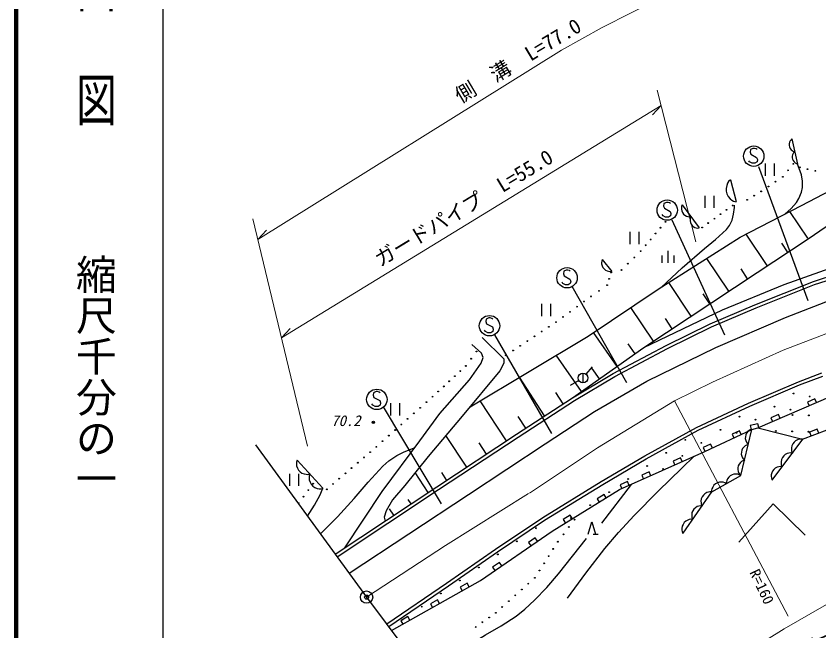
# Model space of a CAD drawing. Units: millimetres, scale not verified. Extents: x 40000 to 680000, y 20000 to 380000.
# Drawn here: x 40000 to 138359, y 244879 to 320144 of the extents above; entities that cross this region are included whole.
import ezdxf
from ezdxf.enums import TextEntityAlignment as Align

# ---------------------------------------------------------------- set-up
doc = ezdxf.new("R2010")
doc.units = ezdxf.units.MM
doc.header["$LTSCALE"] = 1000
doc.header["$PDMODE"] = 32
doc.header["$PDSIZE"] = 500
doc.linetypes.add('CHAIN', pattern=[18.5, 12, -1.5, 3.5, -1.5])
for name, color, linetype, lineweight in [('M-BGD', 7, 'Continuous', 25), ('M-BGD-EXST', 7, 'Continuous', 25), ('M-BMK', 2, 'CHAIN', 13), ('M-BMK-OTRS', 5, 'Continuous', 25), ('M-BMK-SRVR', 3, 'Continuous', 25), ('M-STR-HTXT', 7, 'Continuous', 13), ('M-STR-STRC', 7, 'Continuous', 25), ('M-TTL', 2, 'Continuous', 140), ('M-TTL-BAND', 7, 'Continuous', 25)]:
    doc.layers.add(name, color=color, linetype=linetype, lineweight=lineweight)
doc.layers.add('M-OTRS', color=6, linetype='Continuous')
doc.styles.add('@ＭＳ ゴシック', font='')
doc.styles.add('ＭＳ ゴシック', font='')
doc.styles.get('@ＭＳ ゴシック').set_extended_font_data('@MS Gothic')
doc.styles.get('ＭＳ ゴシック').set_extended_font_data('MS Gothic')

msp = doc.modelspace()

# ---------------------------------------------------------------- linework, layer by layer
at = {"layer": 'M-BGD'}
for p, q in [((134896, 304969), (134823, 304854)), ((135031, 305098), (134896, 304969)), ((135031, 305098), (135721, 302030)), ((134757, 304708), (134706, 304500)), ((134706, 304500), (134717, 304306)), ((134717, 304306), (134759, 304118)), ((134823, 304854), (134757, 304708)), ((134759, 304118), (134832, 303938)), ((134832, 303938), (134968, 303772)), ((134968, 303772), (135090, 303668)), ((135126, 303172), (135077, 302976)), ((135077, 302976), (135088, 302794)), ((135090, 303668), (135205, 303595)), ((135187, 303308), (135126, 303172)), ((135255, 303416), (135187, 303308)), ((135205, 303595), (135382, 303537)), ((135382, 303537), (135255, 303416)), ((136227, 296975), (147889, 303073)), ((131782, 302080), (131782, 300580)), ((132922, 300580), (132922, 302080)), ((135088, 302794), (135127, 302618)), ((135127, 302618), (135196, 302449)), ((135196, 302449), (135323, 302294)), ((135323, 302294), (135437, 302196)), ((135437, 302196), (135545, 302128)), ((135545, 302128), (135711, 302073)), ((127515, 300113), (127286, 299881)), ((127515, 300113), (128205, 297429)), ((127058, 299417), (126979, 299050)), ((126979, 299050), (127008, 298711)), ((127165, 299676), (127058, 299417)), ((127286, 299881), (127165, 299676)), ((137039, 292870), (146794, 299557)), ((124400, 298150), (124400, 296650)), ((125540, 296650), (125540, 298150)), ((127008, 298711), (127092, 298385)), ((127092, 298385), (127230, 298074)), ((127230, 298074), (127476, 297790)), ((121610, 297045), (121528, 296852)), ((121610, 297045), (123681, 294208)), ((127476, 297790), (127695, 297615)), ((127695, 297615), (127899, 297494)), ((127899, 297494), (128212, 297401)), ((121505, 296701), (121503, 296521)), ((121503, 296521), (121543, 296283)), ((121528, 296852), (121505, 296701)), ((121543, 296283), (121641, 296087)), ((121641, 296087), (121768, 295913)), ((128712, 293064), (136227, 296975)), ((137001, 292939), (134786, 296235)), ((121768, 295913), (121925, 295760)), ((121925, 295760), (122139, 295649)), ((122139, 295649), (122311, 295596)), ((122311, 295596), (122462, 295573)), ((122462, 295573), (122671, 295591)), ((122572, 295266), (122570, 295096)), ((122570, 295096), (122607, 294871)), ((122594, 295409), (122572, 295266)), ((122671, 295591), (122594, 295409)), ((122607, 294871), (122700, 294687)), ((122700, 294687), (122820, 294522)), ((122820, 294522), (122968, 294377)), ((122968, 294377), (123171, 294272)), ((123171, 294272), (123333, 294223)), ((123333, 294223), (123476, 294200)), ((123476, 294200), (123673, 294218)), ((115198, 293741), (115198, 292241)), ((116338, 292241), (116338, 293741)), ((132025, 289595), (129439, 293444)), ((118665, 286699), (128712, 293064)), ((130781, 288760), (137039, 292870)), ((134513, 291267), (133793, 292339)), ((119843, 291423), (119843, 289923)), ((111821, 290329), (111748, 290132)), ((111821, 290329), (112972, 288891)), ((119093, 290823), (119093, 289923)), ((120593, 290823), (120593, 289923)), ((127317, 286461), (124645, 290488)), ((111748, 290132), (111731, 289981)), ((111731, 289981), (111737, 289801)), ((111737, 289801), (111788, 289565)), ((111788, 289565), (111894, 289373)), ((111894, 289373), (112029, 289205)), ((112029, 289205), (112192, 289058)), ((129626, 287993), (128835, 289187)), ((134101, 287271), (139751, 289267)), ((137683, 287663), (143578, 289566)), ((137819, 287286), (143708, 289188)), ((112192, 289058), (112412, 288957)), ((112412, 288957), (112586, 288912)), ((112586, 288912), (112738, 288895)), ((112738, 288895), (112946, 288924)), ((116923, 279565), (130781, 288760)), ((122697, 283396), (119961, 287520)), ((126543, 284179), (134101, 287271)), ((130513, 284797), (137683, 287663)), ((130666, 284427), (137819, 287286)), ((110076, 280947), (118665, 286699)), ((125007, 284929), (124196, 286151)), ((104366, 284921), (104366, 283421)), ((105506, 283421), (105506, 284921)), ((118078, 280331), (115333, 284468)), ((125039, 282460), (130513, 284797)), ((125205, 282096), (130666, 284427)), ((116923, 279565), (126543, 284179)), ((120388, 281864), (119562, 283108)), ((119625, 279814), (125039, 282460)), ((113646, 277265), (110747, 281396)), ((119807, 279458), (125205, 282096)), ((95618, 272329), (110076, 280947)), ((97107, 280789), (99757, 278187)), ((97009, 278874), (95831, 279954)), ((108184, 273432), (116923, 279565)), ((113169, 276371), (119625, 279814)), ((113365, 276022), (119807, 279458)), ((115831, 278799), (114971, 280024)), ((97205, 278335), (97009, 278874)), ((109276, 274199), (106173, 278621)), ((95536, 275635), (96960, 277647)), ((96960, 277647), (97205, 278335)), ((99757, 277647), (99267, 276715)), ((99757, 278187), (99757, 277647)), ((99267, 276715), (94653, 271169)), ((109451, 276443), (109451, 275243)), ((109841, 276299), (110622, 277210)), ((111461, 275732), (110564, 277010)), ((135847, 275374), (138711, 276460)), ((91905, 271512), (95536, 275635)), ((104744, 271190), (101656, 275928)), ((108934, 275538), (107900, 274929)), ((108184, 273432), (113169, 276371)), ((108395, 273092), (113365, 276022)), ((135997, 275003), (138843, 276083)), ((129711, 272749), (135847, 275374)), ((129874, 272384), (135997, 275003)), ((107037, 272685), (106129, 274079)), ((130892, 269734), (139849, 273599)), ((85865, 272747), (85865, 271247)), ((87005, 271247), (87005, 272747)), ((100085, 268143), (96840, 273057)), ((101304, 268948), (108184, 273432)), ((101524, 268614), (108395, 273092)), ((123362, 269796), (129711, 272749)), ((137871, 273290), (136953, 272894)), ((136953, 272894), (137151, 272435)), ((138069, 272831), (137871, 273290)), ((89469, 268142), (91905, 271512)), ((123543, 269439), (129874, 272384)), ((94653, 271169), (90481, 266212)), ((102451, 269696), (101507, 271145)), ((133393, 271357), (132474, 270961)), ((132474, 270961), (132673, 270502)), ((133591, 270898), (133393, 271357)), ((117013, 266302), (123362, 269796)), ((124370, 266833), (130156, 269550)), ((128772, 263887), (130156, 269550)), ((130888, 270248), (129918, 270006)), ((129918, 270006), (130039, 269521)), ((130156, 269550), (129944, 269484)), ((130156, 269550), (130892, 269734)), ((131009, 269763), (130888, 270248)), ((130892, 269734), (136364, 268335)), ((138147, 269557), (137213, 269198)), ((138326, 269090), (138147, 269557)), ((91549, 262506), (101304, 268948)), ((91769, 262172), (101524, 268614)), ((95207, 264922), (92650, 268794)), ((117211, 265954), (123543, 269439)), ((128629, 269390), (127722, 268968)), ((127722, 268968), (127933, 268515)), ((128840, 268937), (128629, 269390)), ((129350, 268652), (129333, 268421)), ((129404, 268873), (129350, 268652)), ((129495, 269086), (129404, 268873)), ((129660, 269280), (129495, 269086)), ((129807, 269401), (129660, 269280)), ((129944, 269484), (129807, 269401)), ((136364, 268335), (139355, 269485)), ((137213, 269198), (137393, 268731)), ((84855, 261958), (89469, 268142)), ((97646, 266532), (96735, 267911)), ((125089, 267743), (124182, 267321)), ((125300, 267290), (125089, 267743)), ((129337, 267547), (129183, 267420)), ((129333, 268421), (129389, 268173)), ((129482, 267635), (129337, 267547)), ((129389, 268173), (129464, 267998)), ((129464, 267998), (129548, 267860)), ((129705, 267704), (129482, 267635)), ((129548, 267860), (129705, 267704)), ((136364, 268335), (132606, 263350)), ((135035, 267549), (134984, 267272)), ((135153, 267775), (135035, 267549)), ((135305, 267977), (135153, 267775)), ((135490, 268153), (135305, 267977)), ((135742, 268278), (135490, 268153)), ((135944, 268336), (135742, 268278)), ((136121, 268361), (135944, 268336)), ((136364, 268335), (136121, 268361)), ((113941, 262171), (124370, 266833)), ((124182, 267321), (124393, 266868)), ((128856, 266759), (128838, 266516)), ((128913, 266992), (128856, 266759)), ((129009, 267215), (128913, 266992)), ((129183, 267420), (129009, 267215)), ((134478, 266601), (134226, 266476)), ((134680, 266659), (134478, 266601)), ((134857, 266684), (134680, 266659)), ((135100, 266658), (134857, 266684)), ((134984, 267272), (134983, 267062)), ((134983, 267062), (135008, 266885)), ((135008, 266885), (135100, 266658)), ((74436, 265789), (74360, 265532)), ((74436, 265789), (77599, 262338)), ((90481, 266212), (87635, 262678)), ((111669, 263158), (117013, 266302)), ((111875, 262816), (117211, 265954)), ((121404, 266055), (120491, 265647)), ((120491, 265647), (120695, 265190)), ((121608, 265599), (121404, 266055)), ((128881, 265612), (128734, 265491)), ((128838, 266516), (128898, 266254)), ((129019, 265696), (128881, 265612)), ((128898, 266254), (128976, 266070)), ((128976, 266070), (129064, 265925)), ((129230, 265761), (129019, 265696)), ((129064, 265925), (129230, 265761)), ((133720, 265595), (133719, 265385)), ((133771, 265872), (133720, 265595)), ((133889, 266098), (133771, 265872)), ((134041, 266300), (133889, 266098)), ((134226, 266476), (134041, 266300)), ((74360, 265532), (74351, 265337)), ((74351, 265337), (74374, 265108)), ((74374, 265108), (74459, 264811)), ((74459, 264811), (74611, 264577)), ((128424, 264863), (128407, 264633)), ((128407, 264633), (128463, 264384)), ((128478, 265085), (128424, 264863)), ((128569, 265297), (128478, 265085)), ((128734, 265491), (128569, 265297)), ((132827, 264640), (132683, 264448)), ((133004, 264807), (132827, 264640)), ((133244, 264927), (133004, 264807)), ((133436, 264982), (133244, 264927)), ((133604, 265006), (133436, 264982)), ((133836, 264981), (133604, 265006)), ((133719, 265385), (133744, 265208)), ((133744, 265208), (133836, 264981)), ((73499, 264120), (73499, 262620)), ((74611, 264577), (74798, 264373)), ((74639, 262620), (74639, 264120)), ((74798, 264373), (75018, 264201)), ((75018, 264201), (75306, 264091)), ((75306, 264091), (75532, 264048)), ((75532, 264048), (75727, 264040)), ((75727, 264040), (75990, 264094)), ((75911, 263825), (75902, 263622)), ((75902, 263622), (75925, 263383)), ((75990, 264094), (75911, 263825)), ((90495, 261811), (88876, 264264)), ((92768, 263311), (92144, 264256)), ((117554, 264334), (116642, 263926)), ((116642, 263926), (116846, 263469)), ((117759, 263878), (117554, 264334)), ((125244, 261893), (128772, 263887)), ((127313, 263706), (127163, 263483)), ((127502, 263859), (127313, 263706)), ((127711, 263977), (127502, 263859)), ((127939, 264060), (127711, 263977)), ((128207, 264074), (127939, 264060)), ((128406, 264048), (128207, 264074)), ((128569, 264002), (128406, 264048)), ((128463, 264384), (128538, 264209)), ((128538, 264209), (128622, 264072)), ((128772, 263887), (128569, 264002)), ((128622, 264072), (128779, 263916)), ((132570, 264232), (132521, 263969)), ((132521, 263969), (132521, 263769)), ((132521, 263769), (132545, 263601)), ((132683, 264448), (132570, 264232)), ((75925, 263383), (76014, 263073)), ((76014, 263073), (76173, 262829)), ((76173, 262829), (76368, 262616)), ((87635, 262678), (86113, 260911)), ((104542, 258784), (111669, 263158)), ((104758, 258447), (111875, 262816)), ((111757, 258051), (115377, 262813)), ((114911, 263152), (113999, 262744)), ((113999, 262744), (114203, 262288)), ((115116, 262696), (114911, 263152)), ((125498, 262712), (125341, 262479)), ((125697, 262873), (125498, 262712)), ((125917, 262997), (125697, 262873)), ((126157, 263084), (125917, 262997)), ((126438, 263099), (126157, 263084)), ((126646, 263072), (126438, 263099)), ((126818, 263024), (126646, 263072)), ((127031, 262903), (126818, 263024)), ((127037, 263136), (127031, 262903)), ((127082, 263300), (127037, 263136)), ((127163, 263483), (127082, 263300)), ((132545, 263601), (132632, 263384)), ((76368, 262616), (76598, 262436)), ((76598, 262436), (76898, 262321)), ((76898, 262321), (77134, 262277)), ((77134, 262277), (77338, 262268)), ((77338, 262268), (77612, 262324)), ((79095, 254287), (91549, 262506)), ((79331, 253963), (91769, 262172)), ((80262, 255056), (84855, 261958)), ((105659, 257079), (113941, 262171)), ((121717, 256832), (125244, 261893)), ((124378, 261678), (124199, 261496)), ((124625, 261813), (124378, 261678)), ((124825, 261879), (124625, 261813)), ((125000, 261910), (124825, 261879)), ((125244, 261893), (125000, 261910)), ((125209, 262115), (125203, 261870)), ((125257, 262286), (125209, 262115)), ((125341, 262479), (125257, 262286)), ((86113, 260911), (85328, 259586)), ((88389, 260420), (88031, 260962)), ((112034, 261586), (111182, 261062)), ((111182, 261062), (111444, 260636)), ((112296, 261160), (112034, 261586)), ((123946, 261058), (123905, 260779)), ((123905, 260779), (123912, 260569)), ((124055, 261289), (123946, 261058)), ((124199, 261496), (124055, 261289)), ((86282, 259030), (85746, 259842)), ((123048, 259792), (122911, 259595)), ((123218, 259966), (123048, 259792)), ((123454, 260094), (123218, 259966)), ((123644, 260157), (123454, 260094)), ((123811, 260186), (123644, 260157)), ((124044, 260171), (123811, 260186)), ((123912, 260569), (123943, 260394)), ((123943, 260394), (124044, 260171)), ((128542, 255758), (132760, 260436)), ((132760, 260436), (136671, 256602)), ((85328, 259586), (85082, 258801)), ((85082, 258801), (85229, 258335)), ((98741, 254900), (104542, 258784)), ((107893, 259040), (107041, 258516)), ((108155, 258614), (107893, 259040)), ((122807, 259375), (122768, 259110)), ((122768, 259110), (122775, 258910)), ((122775, 258910), (122805, 258743)), ((122805, 258743), (122900, 258530)), ((122911, 259595), (122807, 259375)), ((98966, 254570), (104758, 258447)), ((107041, 258516), (107303, 258090)), ((110102, 256721), (110552, 258221)), ((110552, 258221), (111002, 256721)), ((121711, 257925), (121601, 257694)), ((121855, 258132), (121711, 257925)), ((122033, 258315), (121855, 258132)), ((122281, 258449), (122033, 258315)), ((122480, 258515), (122281, 258449)), ((122656, 258546), (122480, 258515)), ((122900, 258530), (122656, 258546)), ((96885, 251066), (105659, 257079)), ((110702, 256721), (111302, 256721)), ((121601, 257694), (121560, 257416)), ((121560, 257416), (121568, 257206)), ((121568, 257206), (121599, 257030)), ((121599, 257030), (121699, 256807)), ((103595, 256271), (102770, 255705)), ((103878, 255858), (103595, 256271)), ((92752, 250728), (98741, 254900)), ((102770, 255705), (103053, 255293)), ((92979, 250398), (98966, 254570)), ((99209, 253265), (98384, 252699)), ((99491, 252852), (99209, 253265)), ((98384, 252699), (98666, 252287)), ((86012, 244921), (96885, 251066)), ((85424, 245735), (92752, 250728)), ((85649, 245404), (92979, 250398)), ((95262, 250723), (94392, 250231)), ((94392, 250231), (94638, 249796)), ((95508, 250288), (95262, 250723)), ((91638, 248675), (90767, 248183)), ((90767, 248183), (91013, 247747)), ((91884, 248239), (91638, 248675)), ((88013, 246626), (87143, 246134)), ((87143, 246134), (87389, 245699)), ((88260, 246191), (88013, 246626))]:
    msp.add_line(p, q, dxfattribs=at)
for points in [[(134185, 295913), (134937, 296595), (135603, 297341), (135915, 297825), (136223, 298573), (136348, 299169), (136361, 299941), (136209, 300720), (135945, 301483), (135721, 302030)], [(119022, 286925), (121613, 289322), (124351, 291706), (125672, 292775), (127030, 294033), (127383, 294503), (127709, 295141), (127903, 295900), (127995, 296709), (128016, 296982)], [(77302, 256745), (79396, 258861), (81440, 261076), (83139, 263108), (84924, 265051), (85675, 265700), (86648, 266365), (87460, 266774), (88586, 267197), (88826, 267279)], [(107551, 248906), (109803, 251970), (112136, 254969), (113810, 256942), (115703, 259006), (118652, 262001), (121547, 264800), (123077, 266255)], [(75710, 258926), (76570, 260279), (77248, 261550), (77599, 262338)], [(90373, 239105), (92357, 240795), (94404, 242397), (95798, 243348), (97514, 244381), (99417, 245494), (101251, 246701), (102337, 247559), (103521, 248639), (105021, 250199), (106469, 251860), (109892, 256186)]]:
    msp.add_lwpolyline(points, dxfattribs=at)
for centre, radius in [((135217, 302057), 50), ((134573, 301259), 50), ((136015, 301627), 50), ((136965, 301413), 50), ((137916, 301198), 50), ((133929, 300462), 50), ((132170, 299275), 50), ((133049, 299869), 50), ((130432, 298161), 50), ((131291, 298682), 50), ((129573, 297639), 50), ((127045, 296425), 50), ((127794, 296965), 50), ((125548, 295345), 50), ((126297, 295885), 50), ((118959, 294236), 50), ((119567, 294953), 50), ((124051, 294265), 50), ((124800, 294805), 50), ((118350, 293520), 50), ((117133, 292087), 50), ((117741, 292803), 50), ((116524, 291370), 50), ((115739, 290601), 50), ((114954, 289832), 50), ((112892, 288769), 50), ((114168, 289063), 50), ((112401, 287198), 50), ((112647, 287984), 50), ((111420, 286514), 50), ((109579, 285200), 50), ((110438, 285829), 50), ((108720, 284572), 50), ((107002, 283314), 50), ((107861, 283943), 50), ((106144, 282685), 50), ((104391, 281524), 50), ((105267, 282104), 50), ((102638, 280362), 50), ((103514, 280943), 50), ((101761, 279782), 50), ((96404, 279081), 50), ((100009, 278621), 50), ((100885, 279201), 50), ((95752, 278199), 50), ((94423, 276691), 50), ((95100, 277317), 50), ((109451, 275843), 600), ((93068, 275438), 50), ((93746, 276064), 50), ((92391, 274812), 50), ((91036, 273559), 50), ((91713, 274185), 50), ((135255, 273933), 50), ((137221, 273566), 50), ((90269, 272877), 50), ((88735, 271514), 50), ((89502, 272196), 50), ((132922, 272334), 50), ((134888, 271967), 50), ((83778, 270412), 150), ((83778, 270412), 90), ((87969, 270832), 50), ((128623, 271102), 50), ((130589, 270735), 50), ((135120, 271306), 50), ((137120, 271261), 50), ((83778, 270412), 30), ((86435, 269469), 50), ((87202, 270151), 50), ((126290, 269503), 50), ((85668, 268787), 50), ((128256, 269136), 50), ((133076, 269351), 50), ((135076, 269306), 50), ((137075, 269262), 50), ((84901, 268106), 50), ((121990, 268271), 50), ((123956, 267904), 50), ((83377, 266772), 50), ((84134, 267424), 50), ((119657, 266672), 50), ((82620, 266120), 50), ((121623, 266305), 50), ((81105, 264817), 50), ((81862, 265469), 50), ((117324, 265073), 50), ((119290, 264706), 50), ((80348, 264165), 50), ((76389, 262900), 50), ((78833, 262861), 50), ((79590, 263513), 50), ((114991, 263474), 50), ((75801, 262107), 50), ((78076, 262209), 50), ((112658, 261875), 50), ((75213, 261315), 50), ((74625, 260522), 50), ((110325, 260277), 50), ((107992, 258678), 50), ((108400, 258498), 50), ((103693, 257446), 50), ((107051, 256699), 50), ((107725, 257599), 50), ((101359, 255847), 50), ((106376, 255799), 50), ((105811, 254916), 50), ((99026, 254248), 50), ((105247, 254032), 50), ((104683, 253149), 50), ((96693, 252649), 50), ((104118, 252265), 50), ((94360, 251050), 50), ((103554, 251382), 50), ((101959, 249950), 50), ((102756, 250666), 50), ((92027, 249451), 50), ((101161, 249234), 50), ((89694, 247852), 50), ((100363, 248519), 50), ((98768, 247087), 50), ((99566, 247803), 50), ((87361, 246253), 50), ((97127, 245937), 50), ((97948, 246512), 50), ((96307, 245362), 50)]:
    msp.add_circle(centre, radius, dxfattribs=at)
at = {"layer": 'M-BGD-EXST'}
for p, q in [((130271, 303942), (129971, 303792)), ((130471, 303942), (130271, 303942)), ((130671, 303892), (130471, 303942)), ((129971, 303792), (129921, 303492)), ((129921, 303492), (130021, 303242)), ((130021, 303242), (130721, 302842)), ((130771, 303792), (130671, 303892)), ((129871, 302292), (129771, 302442)), ((130171, 302142), (129871, 302292)), ((130521, 302142), (130171, 302142)), ((130771, 302292), (130521, 302142)), ((130721, 302842), (130821, 302592)), ((130821, 302592), (130771, 302292)), ((130954, 301723), (137012, 285312)), ((119370, 297190), (119320, 296890)), ((119670, 297340), (119370, 297190)), ((119870, 297340), (119670, 297340)), ((120070, 297290), (119870, 297340)), ((120170, 297190), (120070, 297290)), ((119320, 296890), (119420, 296640)), ((119420, 296640), (120120, 296240)), ((120120, 296240), (120220, 295990)), ((119270, 295690), (119170, 295840)), ((119570, 295540), (119270, 295690)), ((119920, 295540), (119570, 295540)), ((120170, 295690), (119920, 295540)), ((120220, 295990), (120170, 295690)), ((120353, 295218), (126775, 281127)), ((107100, 288908), (107050, 288608)), ((107050, 288608), (107150, 288358)), ((107400, 289058), (107100, 288908)), ((107150, 288358), (107850, 287958)), ((107600, 289058), (107400, 289058)), ((107800, 289008), (107600, 289058)), ((107900, 288908), (107800, 289008)), ((107000, 287408), (106900, 287558)), ((107300, 287258), (107000, 287408)), ((107650, 287258), (107300, 287258)), ((107900, 287408), (107650, 287258)), ((107850, 287958), (107950, 287708)), ((107950, 287708), (107900, 287408)), ((108083, 287070), (114793, 275279)), ((97602, 283038), (97552, 282738)), ((97552, 282738), (97652, 282488)), ((97902, 283188), (97602, 283038)), ((97652, 282488), (98352, 282088)), ((98102, 283188), (97902, 283188)), ((98302, 283138), (98102, 283188)), ((98402, 283038), (98302, 283138)), ((97502, 281538), (97402, 281688)), ((97802, 281388), (97502, 281538)), ((98152, 281388), (97802, 281388)), ((98402, 281538), (98152, 281388)), ((98352, 282088), (98452, 281838)), ((98452, 281838), (98402, 281538)), ((98593, 281127), (105590, 269048)), ((83798, 274020), (83748, 273720)), ((83748, 273720), (83848, 273470)), ((84098, 274170), (83798, 274020)), ((83848, 273470), (84548, 273070)), ((84298, 274170), (84098, 274170)), ((84498, 274120), (84298, 274170)), ((84598, 274020), (84498, 274120)), ((83698, 272520), (83598, 272670)), ((83998, 272370), (83698, 272520)), ((84598, 272520), (84348, 272370)), ((84548, 273070), (84648, 272820)), ((84648, 272820), (84598, 272520)), ((84348, 272370), (83998, 272370)), ((84981, 272307), (92074, 260421))]:
    msp.add_line(p, q, dxfattribs=at)
for centre in [(130371, 302992), (119770, 296390), (107500, 288108), (98002, 282238), (84198, 273220)]:
    msp.add_circle(centre, 1250, dxfattribs=at)
at = {"layer": 'M-BMK'}
for p, q in [((133960, 279263), (141015, 281963)), ((125309, 275337), (133960, 279263)), ((120679, 273034), (125309, 275337)), ((111246, 267283), (120679, 273034)), ((102887, 261761), (111246, 267283)), ((92611, 255319), (102887, 261761)), ((82941, 249017), (92611, 255319))]:
    msp.add_line(p, q, dxfattribs=at)
at = {"layer": 'M-BMK-OTRS'}
for p, q in [((69339, 267659), (82941, 249017)), ((82941, 249017), (104814, 219846))]:
    msp.add_line(p, q, dxfattribs=at)
at = {"layer": 'M-BMK-SRVR'}
for radius in [750, 30]:
    msp.add_circle((82941, 249017), radius, dxfattribs=at)
at = {"layer": 'M-OTRS'}
msp.add_point((82941, 249017), dxfattribs=at)
at = {"layer": 'M-STR-HTXT'}
for p, q in [((111798, 318760), (118930, 322364)), ((106824, 315972), (111798, 318760)), ((69634, 292775), (106824, 315972)), ((118543, 311079), (123297, 292521)), ((72519, 280748), (119025, 309197)), ((119025, 309197), (117964, 308056)), ((69027, 295304), (75700, 267491)), ((69634, 292775), (70685, 293925)), ((72519, 280748), (73580, 281890)), ((120679, 273034), (134578, 246699)), ((101185, 224685), (134088, 245149))]:
    msp.add_line(p, q, dxfattribs=at)
msp.add_lwpolyline([(134088, 245149), (142568, 249993), (144676, 251142), (146853, 252212), (148874, 253071), (150935, 253838), (153986, 254827), (156993, 255698), (159707, 256411), (162438, 257026), (164600, 257415), (166600, 257673), (169388, 257917), (172387, 258074), (182033, 258286), (186031, 258284), (190126, 258175), (193919, 257940), (197904, 257586), (201857, 257129), (206017, 256544), (215085, 255028)], dxfattribs=at)
at = {"layer": 'M-STR-STRC'}
for p, q in [((134259, 283226), (143455, 286813)), ((125727, 279584), (134259, 283226)), ((117292, 275462), (125727, 279584)), ((110869, 271723), (117292, 275462)), ((104830, 267793), (110869, 271723)), ((95436, 261562), (104830, 267793)), ((80810, 251936), (95436, 261562))]:
    msp.add_line(p, q, dxfattribs=at)
at = {"layer": 'M-TTL'}
msp.add_line((40000, 380000), (40000, 20000), dxfattribs=at)
at = {"layer": 'M-TTL-BAND'}
msp.add_line((58000, 370000), (58000, 20000), dxfattribs=at)

# ---------------------------------------------------------------- texts
at = {"layer": 'M-BGD', "style": 'ＭＳ ゴシック', "oblique": 15}
msp.add_text('70.2', height=1320, dxfattribs=at).set_placement((78611, 269560), align=Align.BOTTOM_LEFT)
at = {"layer": 'M-STR-HTXT', "style": 'ＭＳ ゴシック'}
for s, height, rotation, p in [('側\u3000溝\u3000L=77.0', 1833, 30.9, (94728, 308945)), ('ガードパイプ\u3000L=55.0', 1833, 31.2, (84904, 288935)), ('R=160', 1320, 295, (129459, 251886)), ('練積ブロック\u3000L=110.0', 1833, 23.7, (131988, 238743))]:
    msp.add_text(s, height=height, rotation=rotation, dxfattribs=at).set_placement(p, align=Align.BOTTOM_LEFT)
at = {"layer": 'M-TTL-BAND', "style": '@ＭＳ ゴシック', "width": 1.4}
msp.add_text('平  面  図', height=3666, rotation=270, dxfattribs=at).set_placement((49777, 306475), align=Align.MIDDLE_RIGHT)
at = {"layer": 'M-TTL-BAND', "style": '@ＭＳ ゴシック'}
msp.add_text('縮尺千分の一', height=3666, rotation=270, dxfattribs=at).set_placement((49777, 261030), align=Align.MIDDLE_RIGHT)

doc.saveas('drawing.dxf')
